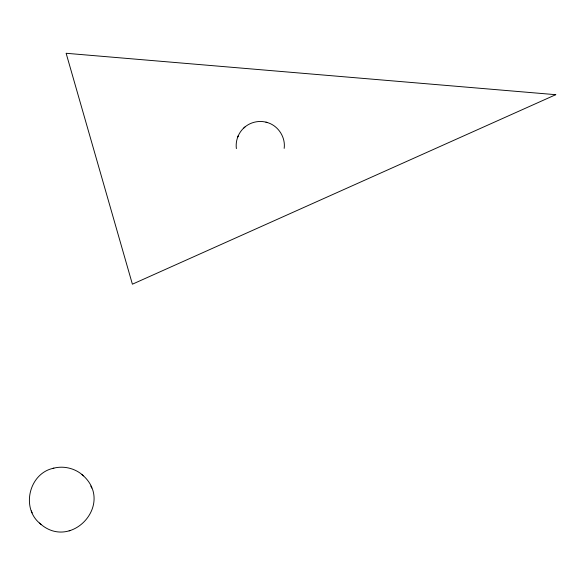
<?xml version="1.0" encoding="UTF-8"?>
<svg xmlns="http://www.w3.org/2000/svg" width="585" height="585" viewBox="0 0 585 585"><rect width="100%" height="100%" fill="white"/><g stroke="black" fill="none" stroke-linecap="round" stroke-linejoin="round"><path stroke-width="0.88" d="M284.171 148.385C285.758 136.912 277.824 125.153 266.599 122.331M244.355 127.486C238.402 132.627 235.331 140.824 236.377 148.612M237.737 137.036L238 136.407M238.095 136.166L238.358 135.544M244.45 127.406C250.475 122.046 259.294 120.122 267.016 122.44M243.835 127.947L244.954 126.967M53.001 468.358C28.965 473.726 20.841 508.27 40.204 523.677M39.509 523.07C70.624 552.086 115.179 503.992 82.814 475.261M53.367 468.263C63.845 465.419 75.626 468.417 83.516 475.868M69.162 530.807L70.566 530.434M52.453 468.505L53.864 468.132M265.963 122.163L266.336 122.258M82.017 474.559L82.69 475.152M40.336 523.787L41.008 524.379M90.85 486.047L91.201 486.888M91.333 487.203L91.684 488.051M31.334 510.888L31.692 511.736M31.817 512.05L32.168 512.891M555.75 94.69L132.393 284.193L66.127 53.279L555.75 94.69"/></g></svg>
